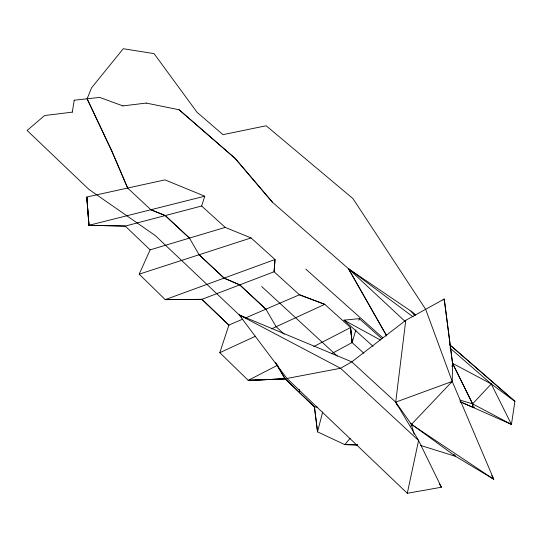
<?xml version="1.0" encoding="UTF-8"?>
<svg xmlns="http://www.w3.org/2000/svg" width="542" height="542" viewBox="0 0 542 542"><rect width="100%" height="100%" fill="white"/><g stroke="black" fill="none" stroke-linecap="round" stroke-linejoin="round"><path stroke-width="0.81" d="M284.15 334.184L276.135 326.724L265.905 309.177L239.76 284.868L224.097 278.134L199.097 254.747L189.456 238.087L165.249 215.574L150.872 209.74L127.655 188.054L111.815 151.13L87.12 98.793L91.564 87.824L123.264 48.712L154.064 53.617L197.078 112.323L222.992 134.653L266.149 125.764L352.91 198.548L425.66 309.306L452.224 381.419L395.701 402.144L405.768 320.302L444.237 299.028L452.55 363.33L452.224 381.419L493.762 479.277L455.673 456.398L410.199 423.255M72.262 112.147L74.247 100.209M405.768 320.302L351.772 361.86L340.539 368.282L286.948 378.445L239.171 314.875L340.539 368.269L418.587 440.483L441.425 487.231L407.293 493.288L418.587 440.47L395.701 402.137L397.537 405.897M322.693 411.988L317.51 431.832L344.746 444.609L357.293 444.846L344.793 444.582M410.958 426.012L411.439 424.393L452.231 381.412L451.229 382.747M355.938 329.814L352.104 342.564L331.392 353.77M358.824 320.247L359.305 318.649L343.98 320.132L373.059 346.318M201.644 206.007L204.761 196.204L164.951 179.883L86.795 197.003L88.976 225.282L125.249 226.075L201.638 206.014L225.208 227.396L251.048 237.924L275.038 259.516L274.062 271.766L299.448 294.767L324.739 304.333L350.538 327.551L352.104 342.564L350.518 327.571L313.716 346.568M317.531 407.245L314.428 406.866L285.133 378.804L248.236 380.362L219.808 352.679L228.914 325.078L242.796 319.109M165.303 299.604L274.997 259.503L274.096 271.752L201.949 299.313L165.269 299.658L139.165 274.157L150.12 249.876L125.249 226.075L88.976 225.33L86.801 197.031L88.963 225.33M350.179 438.282L344.8 444.562L357.341 444.799M491.255 383.926L514.9 401.358L449.365 344.455L514.9 401.358L511.438 424.433L473.003 407.388L472.617 403.851L491.269 383.932L449.887 347.95M442.983 300.126L444.223 299.028L452.536 363.33L452.177 366.67L452.536 363.33L491.269 383.932L511.438 424.433L472.617 403.851L459.914 400.057M248.236 380.362L277.944 365.03M219.808 352.679L255.587 336.196M271.569 328.831L324.739 304.333M245.885 317.781L299.448 294.767L324.76 304.319M139.165 274.157L251.048 237.924M150.127 249.848L225.201 227.403M88.976 225.282L204.761 196.204M460.144 401.73L473.003 407.388L474.69 407.15M72.31 112.14L44.62 115.541L27.1 130.466L88.868 189.361L155.303 235.58L241.624 317.199M122.898 105.92L146.232 103.061M74.2 100.216L99.687 97.411L122.946 105.92M285.092 378.844L248.229 380.403L285.112 378.831L275.397 362.334L285.092 378.844L314.428 406.866L317.524 431.791L314.428 406.866M165.269 299.624L201.895 299.36L228.866 325.125M146.184 103.061L179.124 109.755L235.187 158.447L272.518 202.302L348.492 268.717L404.969 321.291M420.66 445.449L455.68 456.398L454.04 454.453M150.893 209.734L165.249 215.574L189.429 238.094M460.158 401.73L473.017 407.394L472.624 403.851L452.55 363.33L472.617 403.851M246.745 318.574L239.164 314.888L351.772 361.846L395.701 402.144M343.98 320.132L380.294 339.956M395.701 402.137L411.432 424.4L493.762 479.277L491.736 475.558M413.214 316.962L348.472 268.71L386.67 335.877L348.472 268.71L411.026 311.149L415.497 315.038L411.005 311.149L414.759 315.559M179.084 109.755L235.153 158.447L272.484 202.302M471.764 406.29L473.017 407.394M305.742 269.069L382.774 337.815M359.305 318.649L381.385 338.377M363.919 353.282L352.083 342.571L350.538 327.551M261.691 286.528L337.26 356.094M265.878 309.191L239.74 284.875L224.131 278.121L199.077 254.754M286.955 378.424L407.293 493.288M201.949 299.313L228.893 325.112M348.472 268.71L350.464 271.461M439.264 483.586L441.425 487.231M87.12 98.793L111.855 151.123L127.675 188.047M411.439 424.393L414.115 434.162M299.414 389.474L299.651 392.76"/></g></svg>
